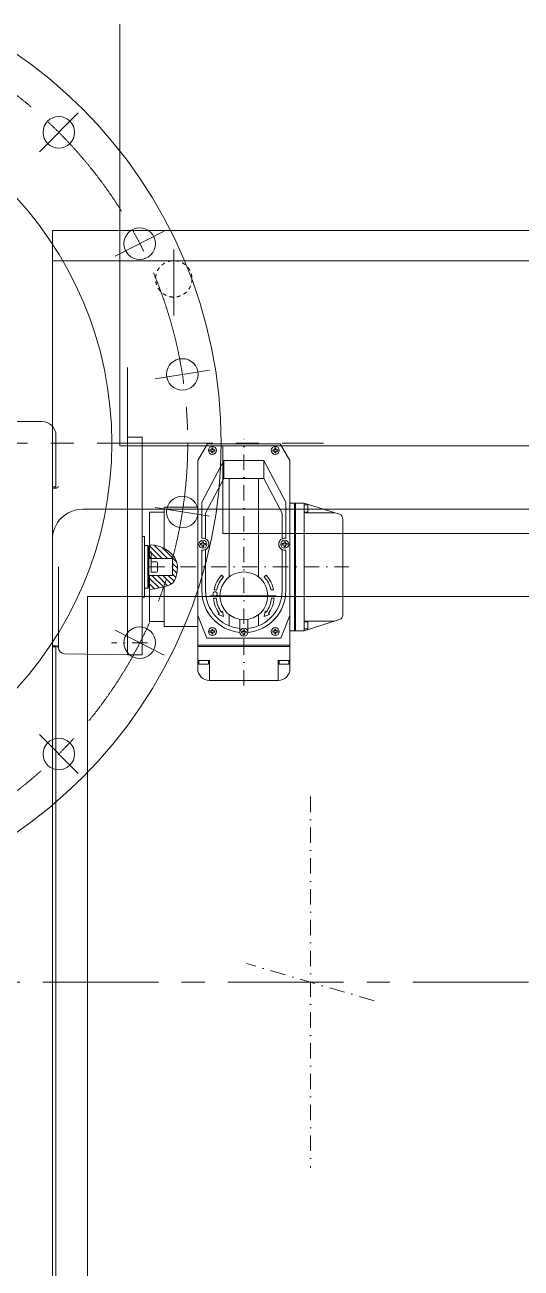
# Model space of a CAD drawing. Header units: millimetres. Extents: x 3 to 671030, y 2 to 511260.
# Drawn here: x 533724 to 544103, y 200018 to 226060 of the extents above; entities that cross this region are included whole.
import ezdxf

# ---------------------------------------------------------------- set-up
doc = ezdxf.new("R2010")
doc.units = ezdxf.units.MM
doc.header["$LTSCALE"] = 25.4
for name, pattern in [('CENTER', [50.8, 31.75, -6.35, 6.35, -6.35]), ('DASHDOT', [25.4, 12.7, -6.35, 0, -6.35]), ('EB_DASH', [6, 3, -3])]:
    doc.linetypes.add(name, pattern=pattern)
for name, color, linetype, lineweight in [('CAXA1', 5, 'CENTER', 5), ('CAXA虚线层', 96, 'EB_DASH', 5), ('细实线层', 7, 'Continuous', 5)]:
    doc.layers.add(name, color=color, linetype=linetype, lineweight=lineweight)

msp = doc.modelspace()

# ---------------------------------------------------------------- hatches: boundary and pattern name
at = {"lineweight": 5, "ltscale": 2}
h = msp.add_hatch(dxfattribs=at)
h.set_pattern_fill('ANSI31', scale=25.4, angle=90, style=0)
h.set_pattern_definition([(135, (-4194394.11, 2158966.06), (-57.0246264, -57.0246264), [])])
edge = h.paths.add_edge_path()
edge.add_line((536330.01, 214884.68), (536330.01, 215154.27))
edge.add_spline(control_points=[(536330.02, 215154.28), (536427.32, 215204.17), (536842.84, 215035.94), (536911.66, 214789.91), (536913.76, 214706.87)], knot_values=[3.63089572, 3.63089572, 3.63089572, 3.63089572, 20.67694733, 29.39845866, 29.39845866, 29.39845866, 29.39845866], degree=3, periodic=0)
edge.add_line((536913.76, 214706.87), (536812.62, 214706.87))
edge.add_line((536812.62, 214706.87), (536812.62, 214884.68))
edge.add_line((536812.62, 214884.68), (536330.01, 214884.68))
edge = h.paths.add_edge_path()
edge.add_line((536634.81, 214529.08), (536812.62, 214529.08))
edge.add_line((536812.62, 214529.08), (536812.62, 214706.87))
edge.add_line((536812.62, 214706.87), (536913.76, 214706.87))
edge.add_spline(control_points=[(536913.76, 214706.87), (536915.41, 214641.18), (536890.81, 214502.25), (536819.17, 214305.85), (536467.29, 214251.24), (536330.02, 214235.63)], knot_values=[29.39845866, 29.39845866, 29.39845866, 29.39845866, 36.29649367, 44.02063396, 53.74173485, 53.74173485, 53.74173485, 53.74173485], degree=3, periodic=0)
edge.add_line((536330.01, 214235.63), (536330.01, 214515.16))
edge.add_line((536330.01, 214515.16), (536330.01, 214529.07))
edge.add_line((536330.01, 214529.07), (536634.81, 214529.07))
edge.add_line((536634.81, 214529.07), (536634.81, 214529.08))

# ---------------------------------------------------------------- linework, layer by layer
at = {"color": 7, "lineweight": 5}
for p, q in [((535708.23, 226073.37), (535708.23, 217244.33)), ((534069.41, 217754.87), (533358.21, 217754.87)), ((534374.21, 217450.07), (534374.21, 216357.87)), ((535708.23, 217244.33), (559330.23, 217244.33)), ((537338.39, 216933.18), (537541.59, 217281.16)), ((539065.59, 217281.16), (537541.59, 217281.16)), ((537633.03, 217159.24), (537633.03, 217197.34)), ((537633.03, 217197.34), (537658.43, 217197.34)), ((537658.43, 217197.34), (537658.43, 217159.24)), ((537867.23, 217244.33), (537867.23, 215405.37)), ((538948.75, 217159.24), (538948.75, 217197.34)), ((538948.75, 217197.34), (538974.15, 217197.34)), ((538974.15, 217197.34), (538974.15, 217159.24)), ((539268.79, 216933.18), (539065.59, 217281.16)), ((537338.39, 213937.25), (537338.39, 216933.18)), ((537884.49, 216938.26), (537424.75, 216061.96)), ((537594.93, 217159.24), (537633.03, 217159.24)), ((537594.93, 217159.24), (537594.93, 217133.84)), ((537633.03, 217133.84), (537594.93, 217133.84)), ((537633.03, 217095.74), (537633.03, 217133.84)), ((537658.43, 217095.74), (537633.03, 217095.74)), ((537658.43, 217159.24), (537696.53, 217159.24)), ((537696.53, 217133.84), (537658.43, 217133.84)), ((537658.43, 217133.84), (537658.43, 217095.74)), ((537696.53, 217159.24), (537696.53, 217133.84)), ((538722.69, 216938.26), (537884.49, 216938.26)), ((537884.49, 216557.26), (537884.49, 216938.26)), ((538722.69, 216557.26), (538722.69, 216938.26)), ((538722.69, 216938.26), (539182.43, 216061.96)), ((538910.65, 217133.84), (538910.65, 217159.24)), ((538910.65, 217159.24), (538948.75, 217159.24)), ((538948.75, 217133.84), (538910.65, 217133.84)), ((538948.75, 217095.74), (538948.75, 217133.84)), ((538974.15, 217095.74), (538948.75, 217095.74)), ((538961.45, 217095.74), (538974.15, 217095.74)), ((538974.15, 217159.24), (539012.25, 217159.24)), ((539012.25, 217133.84), (538974.15, 217133.84)), ((538974.15, 217133.84), (538974.15, 217095.74)), ((539012.25, 217146.54), (539012.25, 217159.24)), ((539012.25, 217159.24), (539012.25, 217133.84)), ((539268.79, 216044.18), (539268.79, 216933.18)), ((537884.49, 216557.26), (537504.71, 215833.36)), ((538722.69, 216557.26), (537884.49, 216557.26)), ((537998.79, 214497.91), (537998.79, 216557.26)), ((538608.39, 214497.91), (538608.39, 216557.26)), ((538722.69, 216557.26), (539102.48, 215833.36)), ((534933.01, 215913.22), (545474.01, 215913.22)), ((536634.81, 215957.82), (537338.39, 215957.82)), ((536634.81, 215092.82), (536634.81, 215957.82)), ((537424.75, 215305.5), (537424.75, 216061.96)), ((539182.43, 215305.5), (539182.43, 216061.96)), ((539268.79, 216044.18), (539563.43, 216044.18)), ((539268.79, 213369.56), (539268.79, 216044.18)), ((539360.23, 213369.56), (539360.23, 216044.18)), ((539385.63, 213369.56), (539385.63, 216044.18)), ((539563.43, 213369.56), (539563.43, 216044.18)), ((540302.9, 215808.89), (539563.43, 216044.18)), ((539563.43, 216005.69), (539639.63, 216005.69)), ((539639.63, 216005.69), (539639.63, 215856.17)), ((536330.01, 214884.68), (536330.01, 215849.87)), ((536330.01, 215849.87), (536634.81, 215849.87)), ((537504.71, 215833.36), (537504.73, 215294.01)), ((539102.48, 215833.36), (539102.46, 215294.01)), ((539563.43, 215856.17), (539639.63, 215856.17)), ((539563.43, 215840.98), (540202.06, 215840.98)), ((540373.69, 213701.66), (540373.69, 215712.08)), ((537867.23, 215405.37), (557171.23, 215405.37)), ((534298.01, 215278.22), (534298.01, 196736.22)), ((537396.81, 215193.28), (537434.91, 215193.28)), ((537396.81, 215193.28), (537396.81, 215167.88)), ((537434.91, 215167.88), (537396.81, 215167.88)), ((537434.91, 215193.28), (537434.91, 215231.38)), ((537434.91, 215231.38), (537460.31, 215231.38)), ((537434.91, 215129.78), (537434.91, 215167.88)), ((537460.31, 215129.78), (537434.91, 215129.78)), ((537460.31, 215231.38), (537460.31, 215193.28)), ((537460.31, 215193.28), (537498.41, 215193.28)), ((537498.41, 215167.88), (537460.31, 215167.88)), ((537460.31, 215167.88), (537460.31, 215129.78)), ((537498.41, 215193.28), (537498.41, 215167.88)), ((539108.77, 215193.28), (539146.87, 215193.28)), ((539108.77, 215193.28), (539108.77, 215167.88)), ((539146.87, 215167.88), (539108.77, 215167.88)), ((539146.87, 215193.28), (539146.87, 215231.38)), ((539146.87, 215231.38), (539172.27, 215231.38)), ((539146.87, 215129.78), (539146.87, 215167.88)), ((539172.27, 215129.78), (539146.87, 215129.78)), ((539172.27, 215231.38), (539172.27, 215193.28)), ((539172.27, 215193.28), (539210.37, 215193.28)), ((539210.37, 215167.88), (539172.27, 215167.88)), ((539172.27, 215167.88), (539172.27, 215129.78)), ((539210.37, 215193.28), (539210.37, 215167.88)), ((536812.62, 214884.68), (536330.01, 214884.68)), ((536812.62, 214529.08), (536812.62, 214884.68)), ((537424.75, 214210.3), (537424.75, 215055.65)), ((537504.73, 215067.15), (537504.76, 214210.3)), ((539102.45, 215067.15), (539102.42, 214210.3)), ((539182.43, 214210.3), (539182.43, 215055.65)), ((536812.62, 214529.08), (536330.01, 214529.08)), ((536330.01, 214515.16), (536330.01, 213563.87)), ((536685.61, 214528.62), (536685.61, 214529.08)), ((537838.8, 214534.59), (537880.38, 214498.71)), ((538768.39, 214534.59), (538726.8, 214498.71)), ((535034.61, 214090.09), (545575.61, 214090.09)), ((535034.61, 214090.09), (535034.61, 194259.87)), ((536634.81, 214289.3), (536634.81, 213455.92)), ((538976.66, 214101.08), (537595.26, 214101.08)), ((537680.64, 214227.18), (537736.74, 214227.18)), ((538926.54, 214227.18), (538870.44, 214227.18)), ((537338.39, 212574.54), (537338.39, 213937.25)), ((537669.76, 214053.96), (537724.8, 214053.96)), ((538937.43, 214053.96), (538882.38, 214053.96)), ((536330.01, 213563.87), (536634.81, 213563.87)), ((537338.39, 213687.06), (537528.89, 213217.16)), ((537789.54, 213727.29), (537766.58, 213710.59)), ((537766.58, 213710.59), (537876.23, 213668.41)), ((537833.93, 213759.56), (537856.75, 213776.54)), ((537856.75, 213776.54), (537876.23, 213668.41)), ((537998.79, 213471.9), (537998.79, 213704.24)), ((538219.8, 213335.46), (538219.8, 213607.76)), ((538387.38, 213335.46), (538387.38, 213607.76)), ((538608.39, 213471.9), (538608.39, 213704.24)), ((538750.43, 213776.54), (538730.96, 213668.41)), ((538840.61, 213710.59), (538730.96, 213668.41)), ((538773.26, 213759.56), (538750.43, 213776.54)), ((538817.64, 213727.29), (538840.61, 213710.59)), ((539268.79, 213687.06), (539078.29, 213217.16)), ((540302.9, 213604.84), (539563.43, 213369.56)), ((539563.43, 213572.76), (540202.06, 213572.76)), ((539563.43, 213557.56), (539639.63, 213557.56)), ((539639.63, 213408.05), (539639.63, 213557.56)), ((536634.81, 213455.92), (537338.39, 213455.92)), ((537594.93, 213364.48), (537633.03, 213364.48)), ((537594.93, 213364.48), (537594.93, 213339.08)), ((537633.03, 213339.08), (537594.93, 213339.08)), ((537633.03, 213364.48), (537633.03, 213402.58)), ((537633.03, 213402.58), (537658.43, 213402.58)), ((537633.03, 213300.98), (537633.03, 213339.08)), ((537658.43, 213300.98), (537633.03, 213300.98)), ((537658.43, 213402.58), (537658.43, 213364.48)), ((537658.43, 213364.48), (537696.53, 213364.48)), ((537696.53, 213339.08), (537658.43, 213339.08)), ((537658.43, 213339.08), (537658.43, 213300.98)), ((537696.53, 213364.48), (537696.53, 213339.08)), ((538252.79, 213350.34), (538290.89, 213350.34)), ((538252.79, 213350.34), (538252.79, 213324.94)), ((538290.89, 213324.94), (538252.79, 213324.94)), ((538290.89, 213350.34), (538290.89, 213388.44)), ((538290.89, 213388.44), (538316.29, 213388.44)), ((538290.89, 213286.84), (538290.89, 213324.94)), ((538316.29, 213286.84), (538290.89, 213286.84)), ((538316.29, 213388.44), (538316.29, 213350.34)), ((538316.29, 213350.34), (538354.39, 213350.34)), ((538354.39, 213324.94), (538316.29, 213324.94)), ((538316.29, 213324.94), (538316.29, 213286.84)), ((538354.39, 213350.34), (538354.39, 213324.94)), ((538910.65, 213364.48), (538948.75, 213364.48)), ((538910.65, 213364.48), (538910.65, 213339.08)), ((538948.75, 213339.08), (538910.65, 213339.08)), ((538948.75, 213364.48), (538948.75, 213402.58)), ((538948.75, 213402.58), (538974.15, 213402.58)), ((538948.75, 213300.98), (538948.75, 213339.08)), ((538974.15, 213300.98), (538948.75, 213300.98)), ((538974.15, 213402.58), (538974.15, 213364.48)), ((538974.15, 213364.48), (539012.25, 213364.48)), ((539012.25, 213339.08), (538974.15, 213339.08)), ((538974.15, 213339.08), (538974.15, 213300.98)), ((539012.25, 213364.48), (539012.25, 213339.08)), ((539268.79, 213369.56), (539563.43, 213369.56)), ((539268.79, 213369.56), (539268.79, 212574.54)), ((539563.43, 213408.05), (539639.63, 213408.05)), ((534374.21, 213055.87), (534374.21, 194259.87)), ((539268.79, 213064.76), (537338.39, 213064.76)), ((539268.79, 213039.36), (537338.39, 213039.36)), ((539078.29, 213217.16), (537528.89, 213217.16)), ((537584.77, 212747.26), (537338.39, 212747.26)), ((537359.98, 212747.26), (537359.98, 212671.06)), ((537563.18, 212671.06), (537359.98, 212671.06)), ((537563.18, 212747.26), (537563.18, 212671.06)), ((537584.77, 212328.16), (537584.77, 212747.26)), ((539022.41, 212328.16), (539022.41, 212747.26)), ((539268.79, 212747.26), (539022.41, 212747.26)), ((539044, 212747.26), (539044, 212671.06)), ((539247.2, 212671.06), (539044, 212671.06)), ((539247.2, 212747.26), (539247.2, 212671.06)), ((539022.41, 212328.16), (537584.77, 212328.16))]:
    msp.add_line(p, q, dxfattribs=at)
at = {"color": 7, "linetype": 'Continuous', "lineweight": 5}
for p, q in [((550022.48, 221755.47), (534298.01, 221755.47)), ((534298.01, 221755.47), (534298.01, 192291.47)), ((597798.01, 221120.47), (534298.01, 221120.47))]:
    msp.add_line(p, q, dxfattribs=at)
at = {"color": 7, "linetype": 'DASHDOT', "lineweight": 5}
for p, q in [((538303.59, 212222.55), (538303.59, 217389.8)), ((536330.01, 214706.87), (540500.19, 214706.87)), ((536290.48, 213119.37), (535538.33, 213119.37)), ((539695.51, 209894.35), (539695.51, 202120.09)), ((541029.29, 205618.2), (538361.73, 206396.23)), ((541029.29, 205618.2), (538361.73, 206396.23))]:
    msp.add_line(p, q, dxfattribs=at)
at = {"color": 7, "lineweight": 5}
for centre, radius in [((527922.61, 217297.67), 9906), ((527922.61, 217297.67), 7620), ((534433.3, 223808.35), 330.2), ((536126.56, 221477.78), 330.2), ((537016.75, 218738.04), 330.2), ((537645.73, 217146.54), 83.82), ((538961.45, 217146.54), 83.82), ((537016.75, 215857.3), 330.2), ((537447.61, 215180.58), 83.82), ((539159.57, 215180.58), 83.82), ((538303.59, 214101.08), 500.38), ((537702.99, 214140.57), 44.57), ((536126.56, 213117.55), 330.2), ((537645.73, 213351.78), 83.82), ((538303.59, 213337.64), 83.82), ((538961.45, 213351.78), 83.82), ((534433.3, 210786.98), 330.2)]:
    msp.add_circle(centre, radius, dxfattribs=at)
for centre, radius, start, end in [((534069.41, 217450.07), 304.8, 0, 90), ((534933.01, 215278.22), 635, 90, 180), ((540272.09, 215712.08), 101.6, 0, 72.349876), ((537447.61, 215180.58), 127, 259.63024, 100.36976), ((539159.57, 215180.58), 127, 79.63024, 280.36976), ((538303.59, 214101.08), 635.58, 136.994586, 168.55642), ((538303.59, 214101.08), 580.71, 136.784946, 167.458157), ((538303.59, 214101.08), 580.71, 12.541843, 43.215054), ((538303.59, 214101.08), 635.58, 11.44358, 43.005414), ((538303.59, 214210.3), 878.84, 180, 264.528918), ((538303.59, 214210.3), 798.83, 180, 263.979007), ((538303.59, 214210.3), 878.84, 275.471082, 0), ((538303.59, 214210.3), 798.83, 276.020993, 0), ((538303.59, 214101.08), 635.58, 184.25161, 216.022702), ((538303.59, 214101.08), 580.71, 184.654246, 216.022702), ((538303.59, 214101.08), 580.71, 323.977298, 355.345754), ((538303.59, 214101.08), 635.58, 323.977298, 355.74839), ((540272.09, 213701.66), 101.6, 287.650124, 0), ((534501.21, 213119.37), 127, 210.136976, 233.130102), ((537584.77, 212574.54), 246.38, 180, 270), ((539022.41, 212574.54), 246.38, 270, 0)]:
    msp.add_arc(centre, radius, start, end, dxfattribs=at)
msp.add_open_spline([(536330.02, 215154.28), (536427.32, 215204.17), (536954.08, 214990.9), (536916.48, 214572.62), (536819.17, 214305.85), (536467.29, 214251.24), (536330.02, 214235.63)], degree=3, knots=[3.63089572, 3.63089572, 3.63089572, 3.63089572, 20.67694733, 36.29649367, 44.02063396, 53.74173485, 53.74173485, 53.74173485, 53.74173485], dxfattribs=at)
at = {"layer": 'CAXA1', "linetype": 'CENTER', "lineweight": 5, "ltscale": 3}
for p, q in [((534840.8, 224215.86), (534025.79, 223400.85)), ((536640.04, 221739.42), (535613.07, 221216.15)), ((536837.95, 221351.61), (536837.95, 219974.39)), ((537585.96, 218828.19), (536447.55, 218647.88)), ((515878.18, 217297.67), (539967.04, 217297.67)), ((537585.96, 215767.14), (536447.55, 215947.45)), ((536640.04, 212855.91), (535613.07, 213379.19)), ((534840.8, 210379.48), (534025.79, 211194.49)), ((468293.13, 206007.37), (560845.88, 206007.37))]:
    msp.add_line(p, q, dxfattribs=at)
msp.add_circle((527922.61, 217297.67), 9207.5, dxfattribs=at)
at = {"layer": 'CAXA虚线层', "color": 7, "linetype": 'EB_DASH', "lineweight": 5}
msp.add_circle((536837.95, 220739.47), 381, dxfattribs=at)
at = {"layer": '细实线层', "color": 7, "lineweight": 5}
for p, q in [((535872.81, 218885.17), (535872.81, 214706.87)), ((536177.61, 217422.88), (535872.81, 217422.88)), ((536177.61, 216700.77), (536177.61, 217422.88)), ((536177.61, 216700.77), (536177.61, 214706.87)), ((534298.01, 216383.27), (534374.21, 216383.27)), ((534298.01, 216357.87), (534386.91, 216357.87)), ((534298.01, 215278.22), (534298.01, 214706.87)), ((536228.41, 215341.87), (536177.61, 215341.87)), ((536228.41, 215341.87), (536228.41, 214706.87)), ((536291.91, 215151.37), (536228.41, 215151.37)), ((536317.31, 215125.97), (536291.91, 215151.37)), ((536291.91, 214262.37), (536291.91, 215151.37)), ((536317.31, 214706.87), (536317.31, 215125.97)), ((536368.11, 215024.37), (536317.31, 215024.37)), ((536368.11, 214706.87), (536368.11, 215024.37)), ((534298.01, 214706.87), (534298.01, 213030.47)), ((534425.01, 214706.87), (534425.01, 213015.44)), ((535872.81, 214706.87), (535872.81, 212865.37)), ((535872.81, 214706.87), (535872.81, 212865.37)), ((536177.61, 214706.87), (536177.61, 212865.37)), ((536228.41, 214706.87), (536228.41, 214071.87)), ((536317.31, 214706.87), (536317.31, 214287.77)), ((536368.11, 214814.82), (536474.79, 214814.82)), ((536368.11, 214598.92), (536368.11, 214814.82)), ((536474.79, 214598.92), (536368.11, 214598.92)), ((536495.11, 214794.5), (536495.11, 214619.24)), ((536228.41, 214071.87), (536177.61, 214071.87)), ((536228.41, 214071.87), (536177.61, 214071.87)), ((536291.91, 214262.37), (536228.41, 214262.37)), ((536291.91, 214262.37), (536317.31, 214287.77)), ((534298.01, 213055.87), (534386.91, 213055.87)), ((534298.01, 213030.47), (534374.21, 213030.47)), ((535872.81, 212865.37), (534549.8, 212888.46)), ((536177.61, 212865.37), (535872.81, 212865.37)), ((534374.21, 212700.27), (534374.21, 211379.47))]:
    msp.add_line(p, q, dxfattribs=at)
for centre, radius, start, end in [((534386.91, 216395.97), 38.1, 270, 0), ((536474.79, 214794.5), 20.32, 0, 90), ((536474.79, 214619.24), 20.32, 270, 0), ((534386.91, 213017.77), 38.1, 0, 90), ((534552.01, 213015.44), 127, 180, 269)]:
    msp.add_arc(centre, radius, start, end, dxfattribs=at)

doc.saveas('drawing.dxf')
